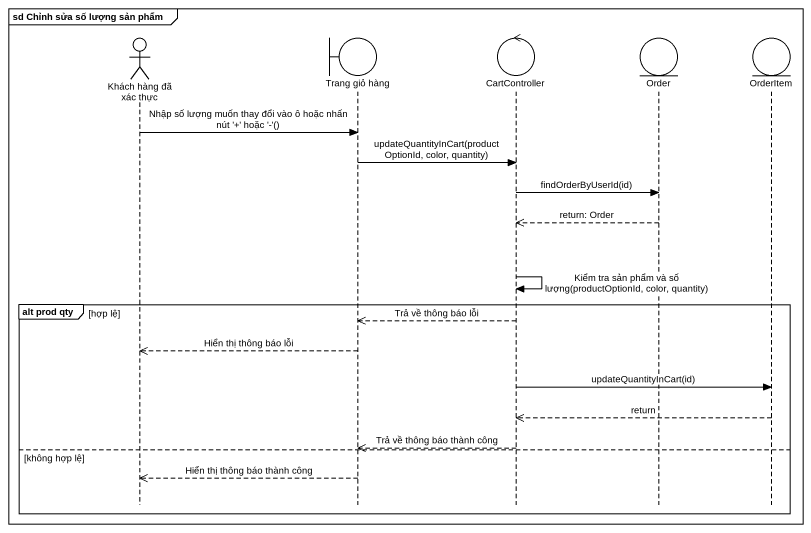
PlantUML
@startuml
mainframe sd Chỉnh sửa số lượng sản phẩm
hide footbox
actor "Khách hàng đã xác thực" as Khách_hàng_đã_xác_thực
boundary "Trang giỏ hàng" as Trang_giỏ_hàng
control CartController
entity Order
entity OrderItem

Khách_hàng_đã_xác_thực -> Trang_giỏ_hàng : Nhập số lượng muốn thay đổi vào ô hoặc nhấn nút '+' hoặc '-'()
Trang_giỏ_hàng -> CartController : updateQuantityInCart(productOptionId, color, quantity)
CartController -> Order : findOrderByUserId(id)
Order -->> CartController : return: Order
CartController -> CartController : Kiểm tra sản phẩm và số lượng(productOptionId, color, quantity)
group alt prod qty [hợp lệ]
  CartController -->> Trang_giỏ_hàng : Trả về thông báo lỗi
  Trang_giỏ_hàng -->> Khách_hàng_đã_xác_thực : Hiển thị thông báo lỗi
  CartController -> OrderItem : updateQuantityInCart(id)
  OrderItem -->> CartController : return
  CartController -->> Trang_giỏ_hàng : Trả về thông báo thành công
else không hợp lệ
  Trang_giỏ_hàng -->> Khách_hàng_đã_xác_thực : Hiển thị thông báo thành công
end
@enduml
